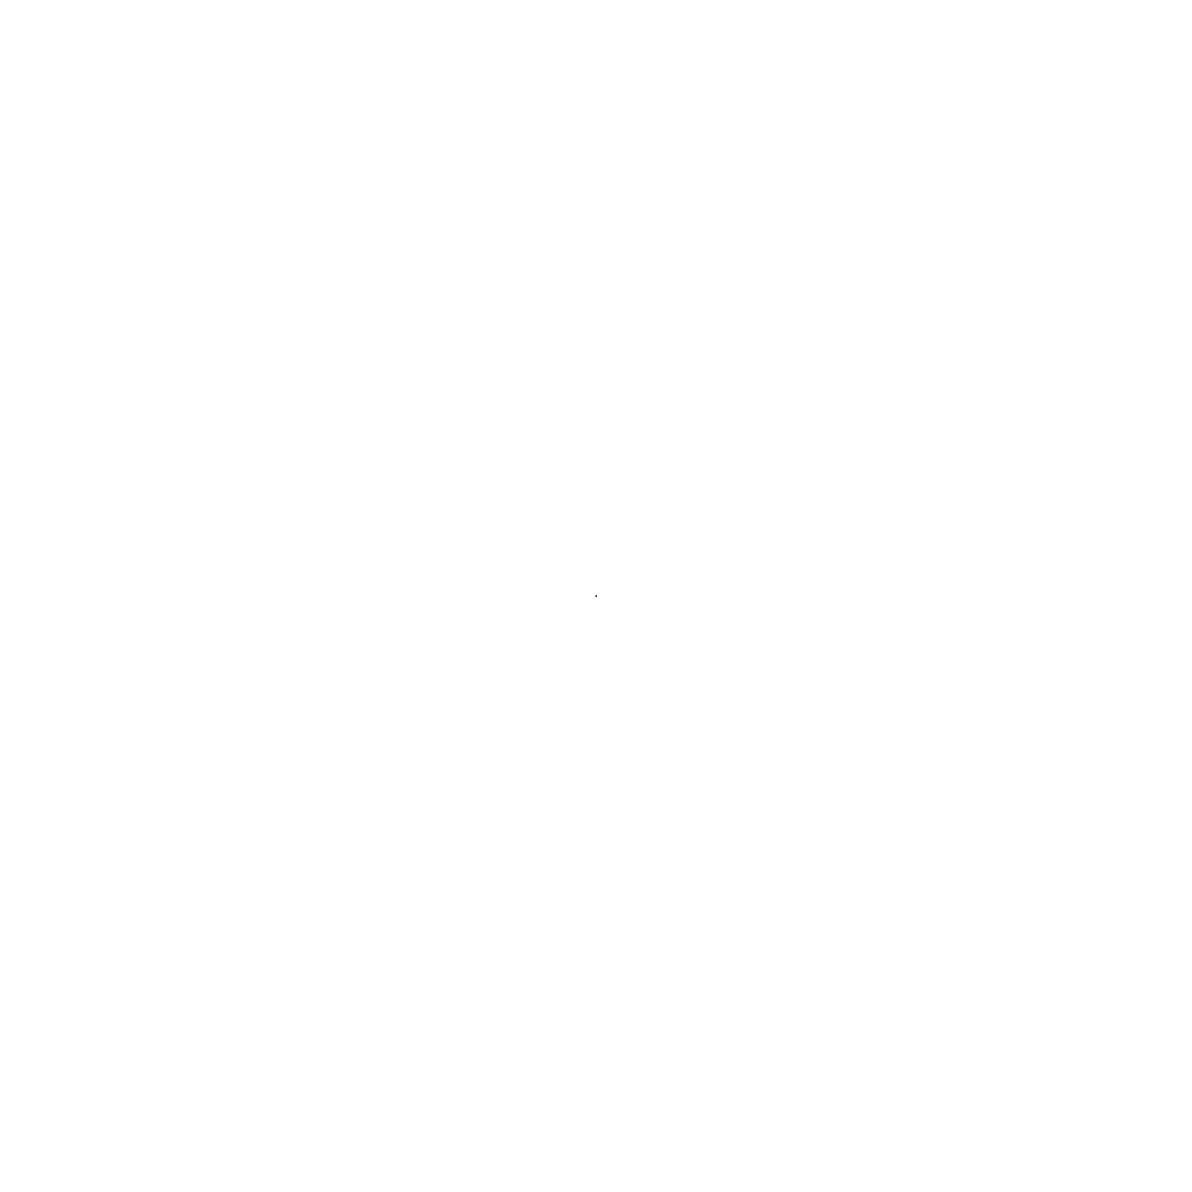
# Model space of a CAD drawing. Extents: x 12.5 to 12.5, y -3.25 to -3.25.
import ezdxf

# ---------------------------------------------------------------- set-up
doc = ezdxf.new("R2010")
doc.units = 0

msp = doc.modelspace()

# ---------------------------------------------------------------- linework, layer by layer
msp.add_point((12.5, -3.25))

doc.saveas('drawing.dxf')
